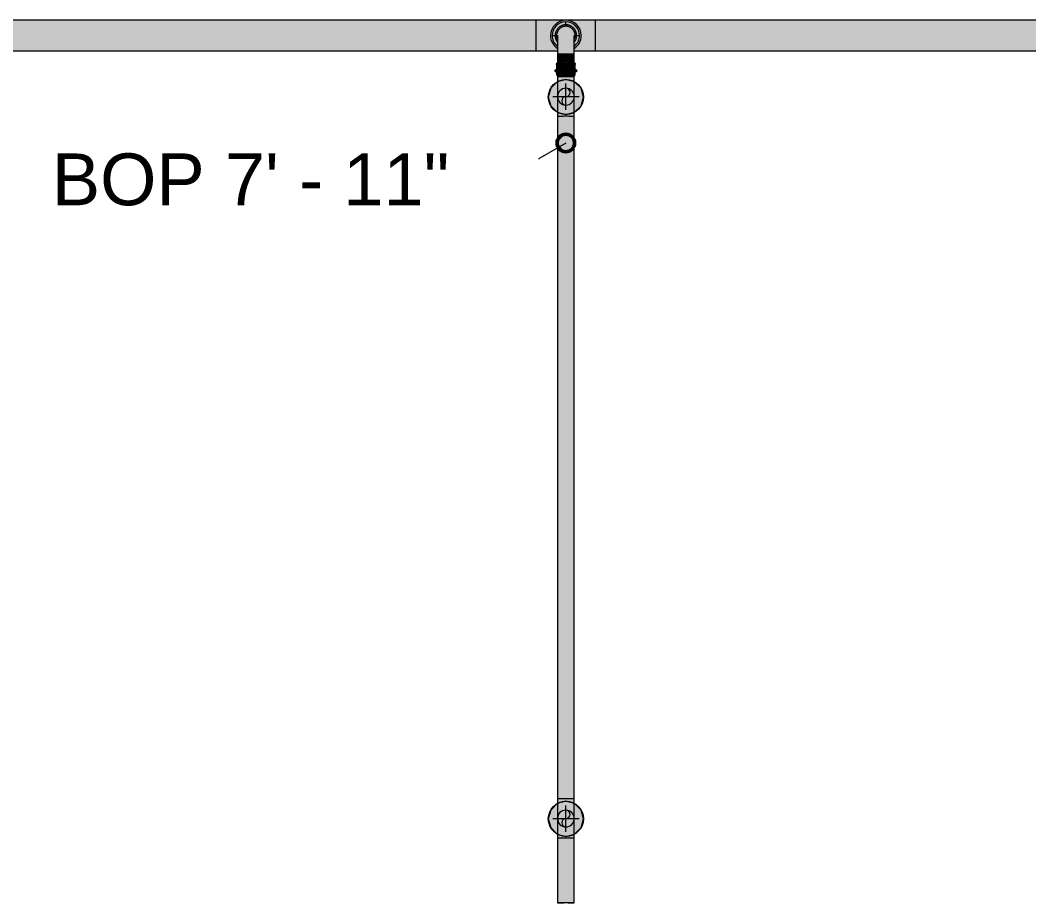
# Model space of a CAD drawing. Header units: inches. Extents: x -3385 to 41, y 7 to 1342.
# Drawn here: x -2606.1 to -2491.3, y 638.2 to 738.7 of the extents above; entities that cross this region are included whole.
import ezdxf

# ---------------------------------------------------------------- set-up
doc = ezdxf.new("R2010")
doc.units = ezdxf.units.IN
doc.header["$MEASUREMENT"] = 0
for name, color, linetype, lineweight in [('A-ANNO-NOTE', 131, 'Continuous', 9), ('G-ANNO-DIMS', 111, 'Continuous', 9), ('P-PIPE', 3, 'Continuous', 9), ('P-PIPE-CNTR', 3, 'Continuous', 9)]:
    doc.layers.add(name, color=color, linetype=linetype, lineweight=lineweight)
doc.styles.add('Arial', font='arial.ttf', dxfattribs={"height": 5.901198})

# ---------------------------------------------------------------- blocks, each defined once
blk = doc.blocks.new('Transition - Generic - Plumbing-CW-V16-LOWER PARKING')
at = {"layer": 'P-PIPE'}
blk.add_hatch(color=256, dxfattribs=at).paths.add_polyline_path([(-2542.54, 736.95), (-2542.44, 736.95), (-2542.65, 737.73), (-2543.22, 738.3), (-2544, 738.51), (-2544.78, 738.3), (-2545.35, 737.73), (-2545.56, 736.95), (-2545.22, 736.95), (-2545.16, 737.3), (-2545.05, 737.58), (-2544.85, 737.8), (-2544.47, 738.08), (-2544, 738.09), (-2544, 738.17), (-2543.71, 738.13), (-2543.53, 738.08), (-2543.1, 737.76), (-2542.94, 737.54), (-2542.82, 737.24), (-2542.78, 736.95)], flags=0)
h = blk.add_hatch(color=256, dxfattribs=at)
h.paths.add_polyline_path([(-2543.05, 735.76), (-2542.65, 736.17), (-2542.44, 736.95), (-2542.78, 736.95), (-2542.84, 736.6), (-2542.95, 736.31), (-2543.05, 736.19), (-2543.05, 735.88)], flags=0)
h.paths.add_polyline_path([(-2544.95, 735.76), (-2544.95, 736.2), (-2545.06, 736.35), (-2545.18, 736.65), (-2545.22, 736.95), (-2545.56, 736.95), (-2545.35, 736.17), (-2544.96, 735.78)], flags=0)
for start, end in [(0, 180), (180, 231.1482), (308.8518, 0)]:
    blk.add_arc((-2544, 736.95), 1.56, start, end, dxfattribs=at)
blk = doc.blocks.new('Victaulic-VicPress316-Elbow 90-45deg Style P568_P571 - Standard-1196100-LOWER PARKING')
at = {"layer": 'P-PIPE'}
for points in [[(-2544.95, 736.19), (-2544.95, 736.52), (-2545.01, 736.62), (-2545.02, 736.74), (-2545.02, 737.1), (-2544.98, 737.32), (-2544.89, 737.48), (-2544.62, 737.8), (-2544.39, 737.91), (-2544.15, 737.98), (-2544, 738.01), (-2544, 738.09), (-2544.47, 738.08), (-2544.89, 737.77), (-2545.06, 737.54), (-2545.17, 737.27), (-2545.22, 736.95), (-2545.17, 736.62), (-2545.05, 736.31), (-2544.98, 736.23)], [(-2544.95, 736.51), (-2544.94, 737.11), (-2544.87, 737.32), (-2544.78, 737.48), (-2544.67, 737.61), (-2544.55, 737.72), (-2544.4, 737.8), (-2544.24, 737.86), (-2544.17, 737.88), (-2544, 737.9), (-2544, 738.01), (-2544.28, 737.95), (-2544.51, 737.86), (-2544.63, 737.8), (-2544.89, 737.48), (-2544.93, 737.41), (-2545.01, 737.27), (-2545.01, 737.18), (-2545.03, 737.01), (-2545.01, 736.62), (-2544.95, 736.52)], [(-2544.48, 734.93), (-2544, 734.93), (-2544, 737.9), (-2544.17, 737.88), (-2544.32, 737.84), (-2544.49, 737.76), (-2544.61, 737.67), (-2544.73, 737.56), (-2544.82, 737.42), (-2544.91, 737.19), (-2544.94, 737.11), (-2544.95, 736.79), (-2544.94, 734.93), (-2544.61, 734.93)], [(-2543.05, 736.19), (-2542.94, 736.35), (-2542.83, 736.62), (-2542.78, 736.95), (-2542.83, 737.27), (-2542.95, 737.58), (-2543.15, 737.81), (-2543.53, 738.08), (-2543.76, 738.15), (-2544, 738.17), (-2544, 738.01), (-2543.72, 737.95), (-2543.6, 737.91), (-2543.36, 737.78), (-2543.11, 737.48), (-2543.05, 737.38), (-2542.99, 737.27), (-2542.98, 737.15), (-2542.98, 736.8), (-2543.02, 736.57), (-2543.05, 736.51), (-2543.05, 736.23)], [(-2543.05, 736.51), (-2542.99, 736.62), (-2542.99, 736.71), (-2542.97, 736.88), (-2542.99, 737.27), (-2543.08, 737.43), (-2543.39, 737.81), (-2543.64, 737.93), (-2543.82, 737.98), (-2544, 737.99), (-2544, 737.9), (-2543.77, 737.87), (-2543.61, 737.81), (-2543.51, 737.76), (-2543.35, 737.63), (-2543.27, 737.55), (-2543.14, 737.35), (-2543.09, 737.19), (-2543.06, 737.11), (-2543.05, 736.78), (-2543.05, 736.53)], [(-2543.18, 734.93), (-2543.05, 734.93), (-2543.06, 737.11), (-2543.11, 737.27), (-2543.18, 737.42), (-2543.27, 737.56), (-2543.43, 737.7), (-2543.54, 737.78), (-2543.68, 737.84), (-2543.88, 737.89), (-2544, 737.88), (-2544, 734.93), (-2543.27, 734.93)], [(-2544.25, 733.84), (-2544.2, 733.85), (-2544, 733.88), (-2544, 734.93), (-2544.95, 734.93), (-2544.95, 733.85), (-2544.89, 733.88), (-2544.82, 733.85), (-2544.73, 733.85), (-2544.65, 733.86), (-2544.54, 733.88), (-2544.44, 733.86), (-2544.26, 733.84)], [(-2543.18, 733.85), (-2543.17, 733.85), (-2543.1, 733.88), (-2543.05, 733.85), (-2543.06, 734.93), (-2544, 734.93), (-2544, 733.88), (-2543.68, 733.85), (-2543.42, 733.87), (-2543.27, 733.85), (-2543.18, 733.85)], [(-2544.21, 732.77), (-2544, 732.77), (-2544, 733.1), (-2545.01, 733.1), (-2545.22, 732.94), (-2545.17, 732.82), (-2545.01, 732.77), (-2544.31, 732.77)], [(-2544.73, 733.66), (-2544, 733.66), (-2544, 733.87), (-2544.28, 733.84), (-2544.61, 733.87), (-2544.73, 733.85), (-2544.85, 733.85), (-2544.91, 733.87), (-2545.01, 733.81), (-2545.03, 733.78), (-2545.01, 733.66), (-2544.81, 733.66)], [(-2544.62, 733.1), (-2544, 733.1), (-2544, 733.66), (-2545.01, 733.66), (-2545.01, 733.1), (-2544.68, 733.1)], [(-2542.99, 733.66), (-2542.97, 733.78), (-2543.02, 733.84), (-2543.11, 733.88), (-2543.18, 733.85), (-2543.46, 733.88), (-2543.54, 733.86), (-2543.79, 733.86), (-2544, 733.87), (-2544, 733.66), (-2543.19, 733.66)], [(-2543.38, 733.1), (-2542.99, 733.1), (-2542.99, 733.66), (-2544, 733.66), (-2544, 733.1), (-2543.67, 733.1)], [(-2544, 732.77), (-2542.95, 732.78), (-2542.83, 732.82), (-2542.78, 732.94), (-2542.83, 732.99), (-2542.99, 733.1), (-2544, 733.1), (-2544, 732.85)], [(-2544, 732.4), (-2544, 732.77), (-2545.01, 732.77), (-2545.01, 732.4), (-2544.07, 732.4)], [(-2542.99, 732.4), (-2542.99, 732.77), (-2544, 732.77), (-2544, 732.4), (-2543.12, 732.4)]]:
    blk.add_hatch(color=256, dxfattribs=at).paths.add_polyline_path(points, flags=0)
for p, q in [((-2544.95, 734.93), (-2544.95, 733.83)), ((-2543.05, 733.83), (-2543.05, 734.93)), ((-2545.06, 733.66), (-2545.06, 733.1)), ((-2544, 733.1), (-2545.01, 733.1)), ((-2544.54, 733.88), (-2544.58, 733.88)), ((-2542.99, 733.1), (-2544, 733.1)), ((-2543.42, 733.88), (-2543.46, 733.88)), ((-2542.94, 733.1), (-2542.94, 733.66)), ((-2545.06, 732.77), (-2545.06, 732.4)), ((-2544, 732.77), (-2545.01, 732.77)), ((-2545.01, 732.4), (-2544, 732.4)), ((-2542.99, 732.77), (-2544, 732.77)), ((-2544, 732.4), (-2542.99, 732.4)), ((-2542.94, 732.4), (-2542.94, 732.77))]:
    blk.add_line(p, q, dxfattribs=at)
at = {"layer": 'P-PIPE', "flags": 128}
for points in [[(-2544, 738.17), (-2544.05, 738.17), (-2544.1, 738.17), (-2544.15, 738.16), (-2544.19, 738.15), (-2544.24, 738.15), (-2544.29, 738.13), (-2544.34, 738.12), (-2544.38, 738.11), (-2544.43, 738.09), (-2544.48, 738.07), (-2544.52, 738.05), (-2544.57, 738.03), (-2544.61, 738.01), (-2544.65, 737.98), (-2544.69, 737.96), (-2544.73, 737.93), (-2544.77, 737.9), (-2544.81, 737.87), (-2544.84, 737.83), (-2544.88, 737.8), (-2544.91, 737.76), (-2544.94, 737.73), (-2544.97, 737.69), (-2545, 737.65), (-2545.03, 737.61), (-2545.06, 737.57), (-2545.08, 737.52), (-2545.1, 737.48), (-2545.12, 737.44), (-2545.14, 737.39), (-2545.16, 737.34), (-2545.17, 737.3), (-2545.19, 737.25), (-2545.2, 737.2), (-2545.21, 737.15), (-2545.21, 737.11), (-2545.22, 737.06), (-2545.22, 737.01), (-2545.22, 736.96), (-2545.22, 736.91), (-2545.22, 736.86), (-2545.22, 736.81), (-2545.21, 736.76), (-2545.2, 736.72), (-2545.19, 736.67), (-2545.18, 736.62), (-2545.17, 736.57), (-2545.15, 736.53), (-2545.13, 736.48), (-2545.11, 736.44), (-2545.09, 736.39), (-2545.07, 736.35), (-2545.04, 736.31), (-2545.02, 736.27), (-2544.99, 736.23), (-2544.96, 736.19)], [(-2544, 738.01), (-2544.04, 738), (-2544.08, 738), (-2544.13, 738), (-2544.17, 737.99), (-2544.21, 737.98), (-2544.25, 737.98), (-2544.29, 737.96), (-2544.33, 737.95), (-2544.37, 737.94), (-2544.41, 737.92), (-2544.45, 737.9), (-2544.49, 737.89), (-2544.53, 737.87), (-2544.56, 737.84), (-2544.6, 737.82), (-2544.63, 737.8), (-2544.67, 737.77), (-2544.7, 737.74), (-2544.73, 737.71), (-2544.76, 737.68), (-2544.79, 737.65), (-2544.82, 737.62), (-2544.84, 737.59), (-2544.87, 737.55), (-2544.89, 737.52), (-2544.91, 737.48), (-2544.93, 737.45), (-2544.95, 737.41), (-2544.97, 737.37), (-2544.99, 737.33), (-2545, 737.29), (-2545.01, 737.25), (-2545.03, 737.21), (-2545.04, 737.17), (-2545.04, 737.13), (-2545.05, 737.08), (-2545.05, 737.04), (-2545.06, 737), (-2545.06, 736.96), (-2545.06, 736.92), (-2545.06, 736.87), (-2545.05, 736.83), (-2545.05, 736.79), (-2545.04, 736.75), (-2545.03, 736.71), (-2545.02, 736.66), (-2545.01, 736.62), (-2545, 736.58), (-2544.98, 736.54), (-2544.96, 736.51), (-2544.95, 736.48)], [(-2543.05, 736.18), (-2543.03, 736.21), (-2543, 736.24), (-2542.97, 736.29), (-2542.94, 736.33), (-2542.92, 736.37), (-2542.9, 736.41), (-2542.88, 736.46), (-2542.86, 736.5), (-2542.84, 736.55), (-2542.83, 736.6), (-2542.81, 736.64), (-2542.8, 736.69), (-2542.79, 736.74), (-2542.79, 736.79), (-2542.78, 736.84), (-2542.78, 736.88), (-2542.78, 736.93), (-2542.78, 736.98), (-2542.78, 737.03), (-2542.78, 737.08), (-2542.79, 737.13), (-2542.8, 737.18), (-2542.81, 737.22), (-2542.82, 737.27), (-2542.83, 737.32), (-2542.85, 737.37), (-2542.87, 737.41), (-2542.89, 737.46), (-2542.91, 737.5), (-2542.93, 737.54), (-2542.96, 737.59), (-2542.98, 737.63), (-2543.01, 737.67), (-2543.04, 737.71), (-2543.07, 737.74), (-2543.1, 737.78), (-2543.14, 737.81), (-2543.17, 737.85), (-2543.21, 737.88), (-2543.25, 737.91), (-2543.29, 737.94), (-2543.33, 737.97), (-2543.37, 737.99), (-2543.41, 738.02), (-2543.46, 738.04), (-2543.5, 738.06), (-2543.54, 738.08), (-2543.59, 738.1), (-2543.64, 738.11), (-2543.68, 738.13), (-2543.73, 738.14), (-2543.78, 738.15), (-2543.83, 738.16), (-2543.88, 738.16), (-2543.92, 738.17), (-2543.97, 738.17), (-2544, 738.17)], [(-2543.05, 736.49), (-2543.03, 736.52), (-2543.01, 736.56), (-2543, 736.6), (-2542.99, 736.64), (-2542.97, 736.68), (-2542.96, 736.72), (-2542.96, 736.77), (-2542.95, 736.81), (-2542.95, 736.85), (-2542.94, 736.89), (-2542.94, 736.94), (-2542.94, 736.98), (-2542.94, 737.02), (-2542.95, 737.06), (-2542.95, 737.1), (-2542.96, 737.15), (-2542.97, 737.19), (-2542.98, 737.23), (-2542.99, 737.27), (-2543, 737.31), (-2543.02, 737.35), (-2543.04, 737.39), (-2543.06, 737.43), (-2543.08, 737.46), (-2543.1, 737.5), (-2543.12, 737.53), (-2543.14, 737.57), (-2543.17, 737.6), (-2543.2, 737.64), (-2543.22, 737.67), (-2543.25, 737.7), (-2543.28, 737.73), (-2543.32, 737.76), (-2543.35, 737.78), (-2543.38, 737.81), (-2543.42, 737.83), (-2543.45, 737.85), (-2543.49, 737.88), (-2543.53, 737.89), (-2543.57, 737.91), (-2543.61, 737.93), (-2543.65, 737.94), (-2543.69, 737.96), (-2543.73, 737.97), (-2543.77, 737.98), (-2543.81, 737.99), (-2543.85, 737.99), (-2543.89, 738), (-2543.93, 738), (-2543.98, 738.01), (-2544, 738.01)], [(-2544.95, 736.95), (-2544.95, 736.94), (-2544.95, 736.94), (-2544.95, 736.93), (-2544.95, 736.92), (-2544.95, 736.91), (-2544.95, 736.89), (-2544.95, 736.87), (-2544.95, 736.84), (-2544.95, 736.82), (-2544.95, 736.79), (-2544.95, 736.75), (-2544.95, 736.72), (-2544.95, 736.68), (-2544.95, 736.64), (-2544.95, 736.59), (-2544.95, 736.55), (-2544.95, 736.5), (-2544.95, 736.45), (-2544.95, 736.39), (-2544.95, 736.34), (-2544.95, 736.28), (-2544.95, 736.22), (-2544.95, 736.15), (-2544.95, 736.09), (-2544.95, 736.02), (-2544.95, 735.95), (-2544.95, 735.88), (-2544.95, 735.81), (-2544.95, 735.74), (-2544.95, 735.66), (-2544.95, 735.59), (-2544.95, 735.51), (-2544.95, 735.43), (-2544.95, 735.35), (-2544.95, 735.27), (-2544.95, 735.19), (-2544.95, 735.11), (-2544.95, 735.03), (-2544.95, 734.95), (-2544.95, 734.93)], [(-2543.05, 734.93), (-2543.05, 735.01), (-2543.05, 735.09), (-2543.05, 735.17), (-2543.05, 735.25), (-2543.05, 735.33), (-2543.05, 735.41), (-2543.05, 735.49), (-2543.05, 735.57), (-2543.05, 735.64), (-2543.05, 735.72), (-2543.05, 735.79), (-2543.05, 735.86), (-2543.05, 735.93), (-2543.05, 736), (-2543.05, 736.07), (-2543.05, 736.13), (-2543.05, 736.2), (-2543.05, 736.26), (-2543.05, 736.32), (-2543.05, 736.38), (-2543.05, 736.43), (-2543.05, 736.48), (-2543.05, 736.53), (-2543.05, 736.58), (-2543.05, 736.63), (-2543.05, 736.67), (-2543.05, 736.71), (-2543.05, 736.75), (-2543.05, 736.78), (-2543.05, 736.81), (-2543.05, 736.84), (-2543.05, 736.86), (-2543.05, 736.88), (-2543.05, 736.9), (-2543.05, 736.92), (-2543.05, 736.93), (-2543.05, 736.94), (-2543.05, 736.94), (-2543.05, 736.95), (-2543.05, 736.95)], [(-2545.06, 732.77), (-2545.07, 732.77), (-2545.07, 732.77), (-2545.08, 732.77), (-2545.09, 732.77), (-2545.09, 732.78), (-2545.1, 732.78), (-2545.1, 732.78), (-2545.11, 732.78), (-2545.12, 732.78), (-2545.12, 732.78), (-2545.13, 732.79), (-2545.14, 732.79), (-2545.14, 732.79), (-2545.15, 732.8), (-2545.15, 732.8), (-2545.16, 732.8), (-2545.16, 732.81), (-2545.17, 732.81), (-2545.17, 732.82), (-2545.18, 732.82), (-2545.18, 732.83), (-2545.19, 732.83), (-2545.19, 732.84), (-2545.19, 732.84), (-2545.2, 732.85), (-2545.2, 732.85), (-2545.2, 732.86), (-2545.21, 732.86), (-2545.21, 732.87), (-2545.21, 732.88), (-2545.21, 732.88), (-2545.22, 732.89), (-2545.22, 732.9), (-2545.22, 732.9), (-2545.22, 732.91), (-2545.22, 732.92), (-2545.22, 732.92), (-2545.22, 732.93), (-2545.22, 732.93), (-2545.22, 732.94), (-2545.22, 732.95), (-2545.22, 732.95), (-2545.22, 732.96), (-2545.22, 732.97), (-2545.22, 732.97), (-2545.22, 732.98), (-2545.22, 732.99), (-2545.21, 732.99), (-2545.21, 733), (-2545.21, 733), (-2545.21, 733.01), (-2545.2, 733.02), (-2545.2, 733.02), (-2545.2, 733.03), (-2545.19, 733.03), (-2545.19, 733.04), (-2545.18, 733.04), (-2545.18, 733.05), (-2545.17, 733.05), (-2545.17, 733.06), (-2545.17, 733.06), (-2545.16, 733.07), (-2545.15, 733.07), (-2545.15, 733.07), (-2545.14, 733.08), (-2545.14, 733.08), (-2545.13, 733.08), (-2545.13, 733.09), (-2545.12, 733.09), (-2545.11, 733.09), (-2545.11, 733.09), (-2545.1, 733.1), (-2545.1, 733.1), (-2545.09, 733.1), (-2545.08, 733.1), (-2545.08, 733.1), (-2545.07, 733.1), (-2545.06, 733.1), (-2545.06, 733.1)], [(-2545.06, 733.66), (-2545.06, 733.67), (-2545.06, 733.68), (-2545.06, 733.69), (-2545.06, 733.7), (-2545.05, 733.71), (-2545.05, 733.72), (-2545.05, 733.73), (-2545.05, 733.74), (-2545.04, 733.75), (-2545.04, 733.76), (-2545.03, 733.77), (-2545.03, 733.78), (-2545.02, 733.79), (-2545.02, 733.8), (-2545.01, 733.81), (-2545.01, 733.82), (-2545, 733.83), (-2544.99, 733.84), (-2544.98, 733.85), (-2544.98, 733.85), (-2544.97, 733.86), (-2544.96, 733.87), (-2544.95, 733.87), (-2544.95, 733.88)], [(-2544, 733.1), (-2544.04, 733.1), (-2544.08, 733.1), (-2544.13, 733.1), (-2544.17, 733.1), (-2544.21, 733.1), (-2544.25, 733.1), (-2544.29, 733.1), (-2544.33, 733.1), (-2544.37, 733.1), (-2544.41, 733.1), (-2544.45, 733.1), (-2544.49, 733.1), (-2544.53, 733.1), (-2544.56, 733.1), (-2544.6, 733.1), (-2544.63, 733.1), (-2544.67, 733.1), (-2544.7, 733.1), (-2544.73, 733.1), (-2544.76, 733.1), (-2544.79, 733.1), (-2544.82, 733.1), (-2544.84, 733.1), (-2544.87, 733.1), (-2544.89, 733.1), (-2544.91, 733.1), (-2544.93, 733.1), (-2544.95, 733.1), (-2544.97, 733.1), (-2544.99, 733.1), (-2545, 733.1), (-2545.01, 733.1), (-2545.03, 733.1), (-2545.04, 733.1), (-2545.04, 733.1), (-2545.05, 733.1), (-2545.05, 733.1), (-2545.06, 733.1), (-2545.06, 733.1), (-2545.06, 733.1)], [(-2545.06, 733.1), (-2545.06, 733.1), (-2545.06, 733.1), (-2545.05, 733.1), (-2545.05, 733.1), (-2545.04, 733.1), (-2545.03, 733.1), (-2545.02, 733.1), (-2545.01, 733.1)], [(-2542.94, 733.1), (-2542.94, 733.1), (-2542.94, 733.1), (-2542.95, 733.1), (-2542.95, 733.1), (-2542.96, 733.1), (-2542.97, 733.1), (-2542.98, 733.1), (-2542.99, 733.1), (-2543.01, 733.1), (-2543.02, 733.1), (-2543.04, 733.1), (-2543.06, 733.1), (-2543.08, 733.1), (-2543.1, 733.1), (-2543.13, 733.1), (-2543.15, 733.1), (-2543.18, 733.1), (-2543.2, 733.1), (-2543.23, 733.1), (-2543.26, 733.1), (-2543.29, 733.1), (-2543.33, 733.1), (-2543.36, 733.1), (-2543.39, 733.1), (-2543.43, 733.1), (-2543.46, 733.1), (-2543.5, 733.1), (-2543.54, 733.1), (-2543.58, 733.1), (-2543.62, 733.1), (-2543.66, 733.1), (-2543.7, 733.1), (-2543.74, 733.1), (-2543.78, 733.1), (-2543.82, 733.1), (-2543.86, 733.1), (-2543.9, 733.1), (-2543.95, 733.1), (-2543.99, 733.1), (-2544, 733.1)], [(-2543.05, 733.88), (-2543.04, 733.87), (-2543.03, 733.86), (-2543.03, 733.85), (-2543.02, 733.85), (-2543.01, 733.84), (-2543, 733.83), (-2543, 733.82), (-2542.99, 733.81), (-2542.98, 733.8), (-2542.98, 733.79), (-2542.97, 733.79), (-2542.97, 733.78), (-2542.96, 733.77), (-2542.96, 733.76), (-2542.96, 733.75), (-2542.95, 733.73), (-2542.95, 733.72), (-2542.95, 733.71), (-2542.94, 733.7), (-2542.94, 733.69), (-2542.94, 733.68), (-2542.94, 733.67), (-2542.94, 733.66), (-2542.94, 733.66)], [(-2543, 733.1), (-2542.99, 733.1), (-2542.97, 733.1), (-2542.96, 733.1), (-2542.96, 733.1), (-2542.95, 733.1), (-2542.95, 733.1), (-2542.94, 733.1), (-2542.94, 733.1), (-2542.94, 733.1)], [(-2542.94, 733.1), (-2542.93, 733.1), (-2542.93, 733.1), (-2542.92, 733.1), (-2542.91, 733.1), (-2542.91, 733.1), (-2542.9, 733.1), (-2542.9, 733.09), (-2542.89, 733.09), (-2542.88, 733.09), (-2542.88, 733.09), (-2542.87, 733.09), (-2542.87, 733.08), (-2542.86, 733.08), (-2542.85, 733.08), (-2542.85, 733.07), (-2542.84, 733.07), (-2542.84, 733.06), (-2542.83, 733.06), (-2542.83, 733.06), (-2542.82, 733.05), (-2542.82, 733.05), (-2542.81, 733.04), (-2542.81, 733.04), (-2542.81, 733.03), (-2542.8, 733.03), (-2542.8, 733.02), (-2542.8, 733.01), (-2542.79, 733.01), (-2542.79, 733), (-2542.79, 733), (-2542.79, 732.99), (-2542.78, 732.98), (-2542.78, 732.98), (-2542.78, 732.97), (-2542.78, 732.96), (-2542.78, 732.96), (-2542.78, 732.95), (-2542.78, 732.94), (-2542.78, 732.94), (-2542.78, 732.93), (-2542.78, 732.93), (-2542.78, 732.92), (-2542.78, 732.91), (-2542.78, 732.91), (-2542.78, 732.9), (-2542.78, 732.89), (-2542.78, 732.89), (-2542.79, 732.88), (-2542.79, 732.87), (-2542.79, 732.87), (-2542.79, 732.86), (-2542.8, 732.86), (-2542.8, 732.85), (-2542.8, 732.85), (-2542.81, 732.84), (-2542.81, 732.83), (-2542.82, 732.83), (-2542.82, 732.82), (-2542.83, 732.82), (-2542.83, 732.82), (-2542.83, 732.81), (-2542.84, 732.81), (-2542.85, 732.8), (-2542.85, 732.8), (-2542.86, 732.8), (-2542.86, 732.79), (-2542.87, 732.79), (-2542.87, 732.79), (-2542.88, 732.78), (-2542.89, 732.78), (-2542.89, 732.78), (-2542.9, 732.78), (-2542.9, 732.78), (-2542.91, 732.77), (-2542.92, 732.77), (-2542.92, 732.77), (-2542.93, 732.77), (-2542.94, 732.77), (-2542.94, 732.77)], [(-2545, 732.77), (-2545.01, 732.77), (-2545.03, 732.77), (-2545.04, 732.77), (-2545.04, 732.77), (-2545.05, 732.77), (-2545.05, 732.77), (-2545.06, 732.77), (-2545.06, 732.77), (-2545.06, 732.77)], [(-2545.06, 732.77), (-2545.06, 732.77), (-2545.06, 732.77), (-2545.05, 732.77), (-2545.05, 732.77), (-2545.04, 732.77), (-2545.03, 732.77), (-2545.02, 732.77), (-2545.01, 732.77), (-2544.99, 732.77), (-2544.98, 732.77), (-2544.96, 732.77), (-2544.94, 732.77), (-2544.92, 732.77), (-2544.9, 732.77), (-2544.87, 732.77), (-2544.85, 732.77), (-2544.82, 732.77), (-2544.8, 732.77), (-2544.77, 732.77), (-2544.74, 732.77), (-2544.71, 732.77), (-2544.67, 732.77), (-2544.64, 732.77), (-2544.61, 732.77), (-2544.57, 732.77), (-2544.54, 732.77), (-2544.5, 732.77), (-2544.46, 732.77), (-2544.42, 732.77), (-2544.38, 732.77), (-2544.34, 732.77), (-2544.3, 732.77), (-2544.26, 732.77), (-2544.22, 732.77), (-2544.18, 732.77), (-2544.14, 732.77), (-2544.1, 732.77), (-2544.05, 732.77), (-2544.01, 732.77), (-2544, 732.77)], [(-2544, 732.77), (-2543.96, 732.77), (-2543.92, 732.77), (-2543.87, 732.77), (-2543.83, 732.77), (-2543.79, 732.77), (-2543.75, 732.77), (-2543.71, 732.77), (-2543.67, 732.77), (-2543.63, 732.77), (-2543.59, 732.77), (-2543.55, 732.77), (-2543.51, 732.77), (-2543.47, 732.77), (-2543.44, 732.77), (-2543.4, 732.77), (-2543.37, 732.77), (-2543.33, 732.77), (-2543.3, 732.77), (-2543.27, 732.77), (-2543.24, 732.77), (-2543.21, 732.77), (-2543.18, 732.77), (-2543.16, 732.77), (-2543.13, 732.77), (-2543.11, 732.77), (-2543.09, 732.77), (-2543.07, 732.77), (-2543.05, 732.77), (-2543.03, 732.77), (-2543.01, 732.77), (-2543, 732.77), (-2542.99, 732.77), (-2542.97, 732.77), (-2542.96, 732.77), (-2542.96, 732.77), (-2542.95, 732.77), (-2542.95, 732.77), (-2542.94, 732.77), (-2542.94, 732.77), (-2542.94, 732.77)], [(-2542.94, 732.77), (-2542.94, 732.77), (-2542.94, 732.77), (-2542.95, 732.77), (-2542.95, 732.77), (-2542.96, 732.77), (-2542.97, 732.77), (-2542.98, 732.77), (-2542.99, 732.77)]]:
    blk.add_lwpolyline(points, dxfattribs=at)

msp = doc.modelspace()

# ---------------------------------------------------------------- hatches: boundary and pattern name
at = {"layer": 'A-ANNO-NOTE'}
h = msp.add_hatch(color=256, dxfattribs=at)
edge = h.paths.add_edge_path(flags=0)
edge.add_arc((-2544, 729.946), 2, 0, 360)
for points in [[(-2544, 727.946), (-2543, 728.214), (-2542.268, 728.946), (-2542, 729.946), (-2542.268, 730.946), (-2543, 731.678), (-2544, 731.946), (-2545, 731.678), (-2545.732, 730.946), (-2546, 729.946), (-2545.732, 728.946), (-2545, 728.214)], [(-2544, 645.743), (-2543, 646.011), (-2542.268, 646.743), (-2542, 647.743), (-2542.268, 648.743), (-2543, 649.475), (-2544, 649.743), (-2545, 649.475), (-2545.732, 648.743), (-2546, 647.743), (-2545.732, 646.743), (-2545, 646.011)]]:
    msp.add_hatch(color=256, dxfattribs=at).paths.add_polyline_path(points, flags=0)
h = msp.add_hatch(color=256, dxfattribs=at)
edge = h.paths.add_edge_path(flags=0)
edge.add_arc((-2544, 647.743), 2, 0, 360)
at = {"layer": 'P-PIPE'}
for points in [[(-2664.022, 736.946), (-2547.382, 736.946), (-2547.386, 738.696), (-2672.614, 738.696), (-2672.611, 737.524), (-2672.611, 736.946)], [(-2544.95, 735.488), (-2544.95, 735.762), (-2545.353, 736.165), (-2545.563, 736.946), (-2545.353, 737.728), (-2544.781, 738.3), (-2543.974, 738.502), (-2543.219, 738.3), (-2542.647, 737.728), (-2542.438, 736.946), (-2542.647, 736.165), (-2543.05, 735.762), (-2543.05, 735.489), (-2542.735, 735.745), (-2542.485, 736.071), (-2542.31, 736.494), (-2542.25, 736.946), (-2542.31, 737.399), (-2542.485, 737.821), (-2542.763, 738.184), (-2543.125, 738.462), (-2543.569, 738.64), (-2544, 738.696), (-2544.453, 738.637), (-2544.875, 738.462), (-2545.238, 738.184), (-2545.516, 737.821), (-2545.693, 737.377), (-2545.746, 736.914), (-2545.69, 736.494), (-2545.516, 736.071), (-2545.238, 735.709), (-2545.025, 735.546)], [(-2454.324, 736.946), (-2408.382, 736.946), (-2408.386, 738.696), (-2540.614, 738.696), (-2540.611, 737.61), (-2540.611, 736.946), (-2524.223, 736.946)], [(-2544.918, 732.231), (-2543.328, 732.233), (-2543.177, 732.246), (-2543.525, 732.262), (-2544.475, 732.262), (-2544.918, 732.239), (-2544.918, 732.232)], [(-2543.05, 732.23), (-2543.054, 732.396), (-2544, 732.396), (-2544, 732.267), (-2543.177, 732.248), (-2543.05, 732.23)], [(-2544, 729.036), (-2543.754, 729.068), (-2543.525, 729.163), (-2543.328, 729.314), (-2543.177, 729.511), (-2543.082, 729.74), (-2543.05, 729.986), (-2543.082, 730.232), (-2543.177, 730.461), (-2543.328, 730.657), (-2543.525, 730.808), (-2543.754, 730.903), (-2544, 730.936), (-2544.246, 730.903), (-2544.475, 730.808), (-2544.672, 730.657), (-2544.823, 730.461), (-2544.918, 730.232), (-2544.95, 729.986), (-2544.918, 729.74), (-2544.823, 729.511), (-2544.672, 729.314), (-2544.475, 729.163), (-2544.246, 729.068)], [(-2544.95, 650.026), (-2544.475, 650.029), (-2544, 650.03), (-2544, 727.746), (-2544.95, 727.742), (-2544.95, 650.027)], [(-2543.05, 650.026), (-2543.05, 727.742), (-2543.527, 727.745), (-2544, 727.746), (-2544, 650.03), (-2543.067, 650.027)], [(-2544, 646.832), (-2543.754, 646.864), (-2543.525, 646.959), (-2543.328, 647.11), (-2543.177, 647.307), (-2543.082, 647.536), (-2543.05, 647.782), (-2543.082, 648.028), (-2543.177, 648.257), (-2543.328, 648.454), (-2543.525, 648.605), (-2543.754, 648.7), (-2544, 648.732), (-2544.246, 648.7), (-2544.475, 648.605), (-2544.672, 648.454), (-2544.823, 648.257), (-2544.918, 648.028), (-2544.95, 647.782), (-2544.918, 647.536), (-2544.823, 647.307), (-2544.672, 647.11), (-2544.475, 646.959), (-2544.246, 646.864)], [(-2544.95, 638.183), (-2544.475, 638.187), (-2544, 638.187), (-2544, 645.542), (-2544.95, 645.538), (-2544.95, 645.196)], [(-2543.05, 638.183), (-2543.05, 645.538), (-2543.527, 645.541), (-2544, 645.542), (-2544, 638.187), (-2543.082, 638.184)]]:
    msp.add_hatch(color=256, dxfattribs=at).paths.add_polyline_path(points, flags=0)
h = msp.add_hatch(color=256, dxfattribs=at)
h.paths.add_polyline_path([(-2545.75, 736.946), (-2545.69, 737.399), (-2545.516, 737.821), (-2545.238, 738.184), (-2544.865, 738.468), (-2544.584, 738.596), (-2544.294, 738.672), (-2544, 738.696), (-2547.386, 738.696), (-2547.383, 737.61), (-2547.382, 736.946), (-2546.067, 736.946)], flags=0)
h.paths.add_polyline_path([(-2540.611, 736.946), (-2540.614, 738.696), (-2544, 738.696), (-2543.706, 738.672), (-2543.416, 738.596), (-2543.107, 738.449), (-2542.87, 738.283), (-2542.594, 737.978), (-2542.434, 737.727), (-2542.299, 737.357), (-2542.25, 736.946), (-2541.698, 736.946)], flags=0)
h = msp.add_hatch(color=256, dxfattribs=at)
h.paths.add_polyline_path([(-2547.383, 735.709), (-2547.384, 735.709), (-2550.156, 735.709)], flags=0)
h.paths.add_polyline_path([(-2664.022, 735.196), (-2547.386, 735.196), (-2547.383, 736.283), (-2547.382, 736.946), (-2672.611, 736.946), (-2672.614, 735.196)], flags=0)
h = msp.add_hatch(color=256, dxfattribs=at)
h.paths.add_polyline_path([(-2541.698, 735.196), (-2540.614, 735.196), (-2540.611, 736.283), (-2540.611, 736.946), (-2542.25, 736.946), (-2542.31, 736.494), (-2542.485, 736.071), (-2542.54, 735.999), (-2542.632, 735.856), (-2542.933, 735.566), (-2543.05, 735.485), (-2543.05, 735.196)], flags=0)
h.paths.add_polyline_path([(-2547.386, 735.196), (-2546.067, 735.196), (-2544.95, 735.196), (-2544.95, 735.485), (-2545.129, 735.61), (-2545.368, 735.855), (-2545.566, 736.165), (-2545.701, 736.535), (-2545.75, 736.946), (-2547.382, 736.946), (-2547.385, 735.256)], flags=0)
h = msp.add_hatch(color=256, dxfattribs=at)
h.paths.add_polyline_path([(-2540.614, 735.196), (-2524.223, 735.196), (-2408.386, 735.196), (-2408.383, 736.281), (-2408.382, 736.946), (-2540.611, 736.946), (-2540.614, 735.221)], flags=0)
h.paths.add_polyline_path([(-2540.613, 735.256), (-2540.612, 735.256), (-2524.223, 735.256)], flags=0)
h.paths.add_polyline_path([(-2540.612, 735.709), (-2540.611, 735.709), (-2524.223, 735.709)], flags=0)
h = msp.add_hatch(color=256, dxfattribs=at)
h.paths.add_polyline_path([(-2544.951, 727.742), (-2544.475, 727.745), (-2544, 727.746), (-2544.006, 729.036), (-2544.254, 729.069), (-2544.478, 729.164), (-2544.674, 729.316), (-2544.841, 729.552), (-2544.879, 729.624), (-2544.933, 729.803), (-2544.951, 729.983), (-2544.951, 729.313)], flags=0)
h.paths.add_polyline_path([(-2544.951, 729.986), (-2544.918, 730.234), (-2544.787, 730.519), (-2544.654, 730.676), (-2544.461, 730.815), (-2544.244, 730.904), (-2544, 730.936), (-2544, 732.234), (-2544.951, 732.23), (-2544.951, 730.151)], flags=0)
h = msp.add_hatch(color=256, dxfattribs=at)
h.paths.add_polyline_path([(-2544.95, 732.23), (-2544.823, 732.248), (-2544.823, 732.396), (-2544.95, 732.396), (-2544.95, 732.231)], flags=0)
h.paths.add_polyline_path([(-2544.823, 732.248), (-2544.205, 732.266), (-2544, 732.267), (-2544, 732.396), (-2544.823, 732.396), (-2544.823, 732.256)], flags=0)
h = msp.add_hatch(color=256, dxfattribs=at)
h.paths.add_polyline_path([(-2543.049, 727.742), (-2543.05, 729.978), (-2543.082, 729.738), (-2543.212, 729.453), (-2543.346, 729.296), (-2543.558, 729.149), (-2543.754, 729.067), (-2544, 729.035), (-2544, 727.746), (-2543.081, 727.743)], flags=0)
h.paths.add_polyline_path([(-2543.754, 727.745), (-2543.754, 727.746), (-2543.754, 727.746)], flags=0)
h.paths.add_polyline_path([(-2543.049, 729.986), (-2543.049, 732.23), (-2543.525, 732.233), (-2544, 732.234), (-2543.994, 730.936), (-2543.747, 730.902), (-2543.524, 730.809), (-2543.327, 730.656), (-2543.159, 730.419), (-2543.121, 730.348), (-2543.067, 730.168), (-2543.05, 729.994)], flags=0)
h = msp.add_hatch(color=256, dxfattribs=at)
h.paths.add_polyline_path([(-2544, 729.035), (-2543.751, 729.068), (-2543.523, 729.163), (-2543.326, 729.316), (-2543.175, 729.513), (-2543.081, 729.742), (-2543.05, 729.992), (-2543.082, 730.234), (-2543.178, 730.463), (-2543.329, 730.659), (-2543.527, 730.81), (-2543.756, 730.904), (-2544.006, 730.936), (-2544.248, 730.903), (-2544.478, 730.807), (-2544.674, 730.656), (-2544.825, 730.458), (-2544.919, 730.229), (-2544.95, 729.98), (-2544.917, 729.737), (-2544.822, 729.508), (-2544.67, 729.311), (-2544.473, 729.161), (-2544.243, 729.067), (-2544.002, 729.035)], flags=0)
h.paths.add_polyline_path([(-2544, 729.036), (-2544.251, 729.07), (-2544.475, 729.163), (-2544.675, 729.319), (-2544.823, 729.511), (-2544.918, 729.74), (-2544.95, 729.988), (-2544.915, 730.237), (-2544.823, 730.461), (-2544.672, 730.657), (-2544.474, 730.809), (-2544.244, 730.904), (-2543.997, 730.935), (-2543.749, 730.901), (-2543.525, 730.808), (-2543.325, 730.653), (-2543.177, 730.461), (-2543.082, 730.226), (-2543.05, 729.986), (-2543.085, 729.734), (-2543.177, 729.511), (-2543.333, 729.31), (-2543.525, 729.163), (-2543.76, 729.067)], flags=0)
h = msp.add_hatch(color=256, dxfattribs=at)
h.paths.add_polyline_path([(-2544.951, 645.538), (-2544.475, 645.541), (-2544, 645.542), (-2544.006, 646.832), (-2544.254, 646.866), (-2544.478, 646.96), (-2544.674, 647.112), (-2544.841, 647.348), (-2544.879, 647.421), (-2544.933, 647.6), (-2544.951, 647.779), (-2544.951, 647.11)], flags=0)
h.paths.add_polyline_path([(-2544.951, 647.782), (-2544.918, 648.03), (-2544.787, 648.315), (-2544.654, 648.472), (-2544.461, 648.611), (-2544.244, 648.701), (-2544, 648.733), (-2544, 650.03), (-2544.951, 650.026), (-2544.951, 647.948)], flags=0)
h = msp.add_hatch(color=256, dxfattribs=at)
h.paths.add_polyline_path([(-2543.049, 645.538), (-2543.05, 647.774), (-2543.082, 647.534), (-2543.212, 647.249), (-2543.346, 647.092), (-2543.558, 646.945), (-2543.754, 646.864), (-2544, 646.831), (-2544, 645.542), (-2543.081, 645.539)], flags=0)
h.paths.add_polyline_path([(-2543.754, 645.542), (-2543.754, 645.542), (-2543.754, 645.542)], flags=0)
h.paths.add_polyline_path([(-2543.049, 647.782), (-2543.049, 650.026), (-2543.525, 650.029), (-2544, 650.03), (-2543.994, 648.732), (-2543.747, 648.698), (-2543.524, 648.605), (-2543.327, 648.453), (-2543.159, 648.216), (-2543.121, 648.144), (-2543.067, 647.965), (-2543.05, 647.79)], flags=0)
h = msp.add_hatch(color=256, dxfattribs=at)
h.paths.add_polyline_path([(-2544, 646.831), (-2543.751, 646.865), (-2543.523, 646.96), (-2543.326, 647.112), (-2543.175, 647.309), (-2543.081, 647.538), (-2543.05, 647.788), (-2543.082, 648.03), (-2543.178, 648.26), (-2543.329, 648.456), (-2543.527, 648.607), (-2543.756, 648.701), (-2544.006, 648.732), (-2544.248, 648.7), (-2544.478, 648.604), (-2544.674, 648.453), (-2544.825, 648.255), (-2544.919, 648.025), (-2544.95, 647.776), (-2544.917, 647.533), (-2544.822, 647.304), (-2544.67, 647.108), (-2544.473, 646.957), (-2544.243, 646.863), (-2544.006, 646.832)], flags=0)
h.paths.add_polyline_path([(-2544, 646.832), (-2544.251, 646.867), (-2544.475, 646.959), (-2544.675, 647.115), (-2544.823, 647.307), (-2544.918, 647.536), (-2544.95, 647.785), (-2544.915, 648.033), (-2544.823, 648.257), (-2544.672, 648.454), (-2544.474, 648.605), (-2544.244, 648.7), (-2543.997, 648.732), (-2543.749, 648.697), (-2543.525, 648.605), (-2543.325, 648.449), (-2543.177, 648.257), (-2543.082, 648.022), (-2543.05, 647.782), (-2543.085, 647.531), (-2543.177, 647.307), (-2543.333, 647.107), (-2543.525, 646.959), (-2543.76, 646.864)], flags=0)

# ---------------------------------------------------------------- linework, layer by layer
at = {"layer": 'A-ANNO-NOTE'}
for p, q in [((-2544, 731.946), (-2545, 731.678)), ((-2543, 731.678), (-2544, 731.946)), ((-2545.732, 730.946), (-2546, 729.946)), ((-2545, 731.678), (-2545.732, 730.946)), ((-2542.268, 730.946), (-2543, 731.678)), ((-2542, 729.946), (-2542.268, 730.946)), ((-2546, 729.946), (-2545.732, 728.946)), ((-2542.268, 728.946), (-2542, 729.946)), ((-2545.732, 728.946), (-2545, 728.214)), ((-2543, 728.214), (-2542.268, 728.946)), ((-2545, 728.214), (-2544, 727.946)), ((-2544, 727.946), (-2543, 728.214)), ((-2545, 649.475), (-2545.732, 648.743)), ((-2544, 649.743), (-2545, 649.475)), ((-2543, 649.475), (-2544, 649.743)), ((-2542.268, 648.743), (-2543, 649.475)), ((-2545.732, 648.743), (-2546, 647.743)), ((-2542, 647.743), (-2542.268, 648.743)), ((-2546, 647.743), (-2545.732, 646.743)), ((-2545.732, 646.743), (-2545, 646.011)), ((-2543, 646.011), (-2542.268, 646.743)), ((-2542.268, 646.743), (-2542, 647.743)), ((-2545, 646.011), (-2544, 645.743)), ((-2544, 645.743), (-2543, 646.011))]:
    msp.add_line(p, q, dxfattribs=at)
for centre in [(-2544, 729.946), (-2544, 647.743)]:
    msp.add_circle(centre, 2, dxfattribs=at)
at = {"layer": 'G-ANNO-DIMS'}
for p, q in [((-2544, 724.705), (-2550.906, 720.718)), ((-2550.906, 720.718), (-2556.103, 720.718))]:
    msp.add_line(p, q, dxfattribs=at)
at = {"layer": 'G-ANNO-DIMS', "lineweight": 50}
msp.add_circle((-2544, 724.705), 1, dxfattribs=at)
at = {"layer": 'P-PIPE'}
for p, q in [((-2547.386, 738.696), (-2672.614, 738.696)), ((-2540.614, 738.696), (-2547.386, 738.696)), ((-2408.386, 738.696), (-2540.614, 738.696)), ((-2672.614, 735.196), (-2547.386, 735.196)), ((-2547.386, 735.196), (-2544.95, 735.196)), ((-2543.05, 735.196), (-2540.614, 735.196)), ((-2540.614, 735.196), (-2408.386, 735.196)), ((-2544.951, 732.23), (-2544.951, 727.742)), ((-2544.95, 732.396), (-2544.95, 732.23)), ((-2543.05, 732.23), (-2543.05, 732.396)), ((-2543.049, 727.742), (-2543.049, 732.23)), ((-2544.95, 727.742), (-2544.95, 650.026)), ((-2543.05, 650.026), (-2543.05, 727.742)), ((-2544.951, 650.026), (-2544.951, 645.538)), ((-2543.049, 645.538), (-2543.049, 650.026)), ((-2544.95, 645.538), (-2544.95, 638.183)), ((-2543.05, 638.183), (-2543.05, 645.538))]:
    msp.add_line(p, q, dxfattribs=at)
for centre, radius, start, end in [((-2544, 736.946), 1.75, 0, 180), ((-2544, 736.946), 1.75, 180, 236.89686), ((-2544, 736.946), 1.75, 303.10484, 0), ((-2544, 729.986), 0.95, 0, 180), ((-2544, 730.461), 0.475, 270, 90), ((-2544, 729.986), 0.95, 180, 0), ((-2544, 729.511), 0.475, 90, 270), ((-2544, 647.782), 0.95, 0, 180), ((-2544, 648.257), 0.475, 270, 90), ((-2544, 647.782), 0.95, 180, 0), ((-2544, 647.307), 0.475, 90, 270)]:
    msp.add_arc(centre, radius, start, end, dxfattribs=at)
for centre, major_axis, ratio, start_param, end_param in [((-2547.386, 736.946), (0, 1.75), 0.0020829, 4.712389, 6.2831853), ((-2547.386, 736.946), (0, 1.75), 0.0020829, 4.712389, 6.2831853), ((-2540.614, 736.946), (0, 1.75), 0.0020868, 4.712389, 6.2831853), ((-2540.614, 736.946), (0, 1.75), 0.0020829, 4.712389, 6.2831853), ((-2547.386, 736.946), (0, 1.75), 0.0020829, 3.1415927, 4.712389), ((-2547.386, 736.946), (0, 1.75), 0.0020829, 3.1415927, 4.712389), ((-2540.614, 736.946), (0, 1.75), 0.0020868, 3.1415927, 4.712389), ((-2540.614, 736.946), (0, 1.75), 0.0020829, 3.1415927, 4.712389), ((-2544, 732.23), (0.951, 0), 0.0041666, 1.5707963, 3.1415927), ((-2544, 732.23), (0.95, 0), 0.0392216, 1.5707963, 3.1415927), ((-2544, 732.23), (0.95, 0), 0.0392216, 0, 1.5707963), ((-2544, 732.23), (0.951, 0), 0.0041666, 0, 1.5707963), ((-2544, 727.742), (0.951, 0), 0.0041666, 2.8797933, 3.1415927), ((-2544, 727.742), (0.951, 0), 0.0041666, 2.6179939, 2.8776969), ((-2544, 727.742), (0.951, 0), 0.0041666, 2.3561945, 2.6168124), ((-2544, 727.742), (0.95, 0), 0.0041666, 2.35716, 2.6179939), ((-2544, 727.742), (0.951, 0), 0.0041666, 2.0943951, 2.3554543), ((-2544, 727.742), (0.95, 0), 0.0041666, 2.094919, 2.3561945), ((-2544, 727.742), (0.951, 0), 0.0041666, 1.8325957, 2.0939456), ((-2544, 727.742), (0.95, 0), 0.0041666, 1.8328286, 2.0943951), ((-2544, 727.742), (0.951, 0), 0.0041666, 1.5707963, 1.8323789), ((-2544, 727.742), (0.95, 0), 0.0041666, 1.5707963, 1.8325957), ((-2544, 727.742), (0.951, 0), 0.0041666, 1.3092138, 1.5707963), ((-2544, 727.742), (0.95, 0), 0.0041666, 1.3089969, 1.5707963), ((-2544, 727.742), (0.951, 0), 0.0041666, 1.047647, 1.3089969), ((-2544, 727.742), (0.95, 0), 0.0041666, 1.0471976, 1.3087641), ((-2544, 727.742), (0.951, 0), 0.0041666, 0.7861384, 1.0471976), ((-2544, 727.742), (0.95, 0), 0.0041666, 0.7853982, 1.0466737), ((-2544, 727.742), (0.951, 0), 0.0041666, 0.5247803, 0.7853982), ((-2544, 727.742), (0.95, 0), 0.0041666, 0.5235988, 0.7844327), ((-2544, 727.742), (0.951, 0), 0.0041666, 0.2638957, 0.5235988), ((-2544, 727.742), (0.951, 0), 0.0041666, 0, 0.2617994), ((-2544, 650.026), (0.951, 0), 0.0041666, 1.5707963, 3.1415927), ((-2544, 650.026), (0.95, 0), 0.0041666, 2.35716, 2.6179939), ((-2544, 650.026), (0.95, 0), 0.0041666, 2.094919, 2.3561945), ((-2544, 650.026), (0.95, 0), 0.0041666, 1.8328286, 2.0943951), ((-2544, 650.026), (0.95, 0), 0.0041666, 1.5707963, 1.8325957), ((-2544, 650.026), (0.951, 0), 0.0041666, 0, 1.5707963), ((-2544, 650.026), (0.95, 0), 0.0041666, 1.3089969, 1.5707963), ((-2544, 650.026), (0.95, 0), 0.0041666, 1.0471976, 1.3087641), ((-2544, 650.026), (0.95, 0), 0.0041666, 0.7853982, 1.0466737), ((-2544, 650.026), (0.95, 0), 0.0041666, 0.5235988, 0.7844327), ((-2544, 645.538), (0.951, 0), 0.0041666, 2.8797933, 3.1415927), ((-2544, 645.538), (0.951, 0), 0.0041666, 1.5707963, 2.8776969), ((-2544, 645.538), (0.95, 0), 0.0041666, 2.35716, 2.6179939), ((-2544, 645.538), (0.95, 0), 0.0041666, 2.094919, 2.3561945), ((-2544, 645.538), (0.95, 0), 0.0041666, 1.8328286, 2.0943951), ((-2544, 645.538), (0.95, 0), 0.0041666, 1.5707963, 1.8325957), ((-2544, 645.538), (0.95, 0), 0.0041666, 1.3089969, 1.5707963), ((-2544, 645.538), (0.951, 0), 0.0041666, 1.3092138, 1.5707963), ((-2544, 645.538), (0.95, 0), 0.0041666, 1.0471976, 1.3087641), ((-2544, 645.538), (0.951, 0), 0.0041666, 1.047647, 1.3089969), ((-2544, 645.538), (0.95, 0), 0.0041666, 0.7853982, 1.0466737), ((-2544, 645.538), (0.951, 0), 0.0041666, 0.7861384, 1.0471976), ((-2544, 645.538), (0.95, 0), 0.0041666, 0.5235988, 0.7844327), ((-2544, 645.538), (0.951, 0), 0.0041666, 0.5247803, 0.7853982), ((-2544, 645.538), (0.951, 0), 0.0041666, 0.2638957, 0.5235988), ((-2544, 645.538), (0.951, 0), 0.0041666, 0, 0.2617994), ((-2544, 638.183), (0.95, 0), 0.0041666, 1.5707963, 3.1415927), ((-2544, 638.183), (0.95, 0), 0.0041666, 3.1415927, 4.4505896), ((-2544, 638.183), (0.95, 0), 0.0041666, 0, 1.5707963), ((-2544, 638.183), (0.95, 0), 0.0041666, 4.9741884, 6.2831853)]:
    msp.add_ellipse(centre, major_axis=major_axis, ratio=ratio, start_param=start_param, end_param=end_param, dxfattribs=at)
at = {"layer": 'P-PIPE-CNTR'}
for p, q in [((-2544, 737.978), (-2544, 738.446)), ((-2545.5, 736.946), (-2545.029, 736.946)), ((-2542.971, 736.946), (-2542.5, 736.946)), ((-2544, 728.486), (-2544, 731.486)), ((-2545.5, 729.986), (-2542.5, 729.986)), ((-2544, 646.282), (-2544, 649.282)), ((-2545.5, 647.782), (-2542.5, 647.782))]:
    msp.add_line(p, q, dxfattribs=at)

# ---------------------------------------------------------------- block references
at = {"layer": 'P-PIPE'}
for name in ['Transition - Generic - Plumbing-CW-V16-LOWER PARKING', 'Victaulic-VicPress316-Elbow 90-45deg Style P568_P571 - Standard-1196100-LOWER PARKING']:
    msp.add_blockref(name, (0, 0), dxfattribs=at)

# ---------------------------------------------------------------- next in the draw order: texts
at = {"layer": 'G-ANNO-DIMS', "insert": (-2602.543, 723.522), "char_height": 5.9012, "width": 53.928, "attachment_point": 1, "line_spacing_factor": 0.938532, "style": 'Arial', "bg_fill": 3, "box_fill_scale": 1.25, "bg_fill_color": 0, "bg_fill_transparency": 0}
msp.add_mtext('BOP 7\' - 11"', dxfattribs=at)

doc.saveas('drawing.dxf')
